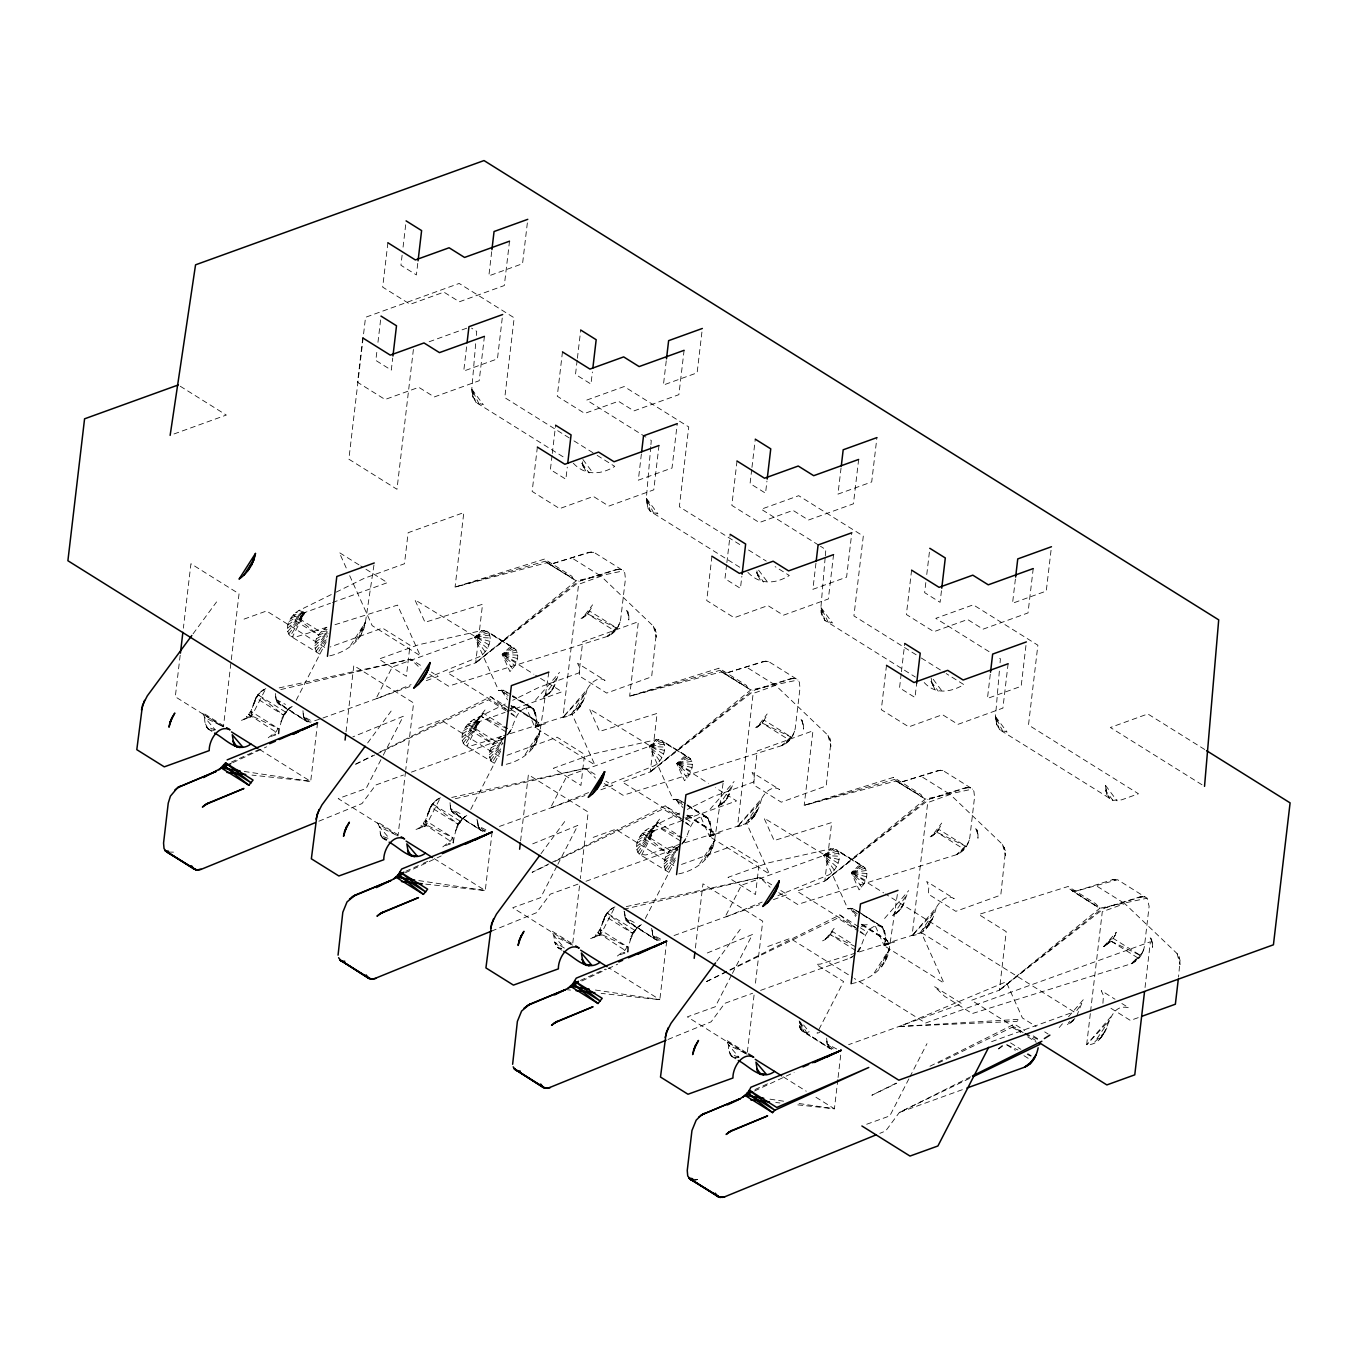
<?xml version="1.0" encoding="UTF-8"?>
<svg xmlns="http://www.w3.org/2000/svg" width="1358" height="1358" viewBox="0 0 1358 1358"><rect width="100%" height="100%" fill="white"/><g stroke="black" fill="none" stroke-linecap="round" stroke-linejoin="round"><path stroke-width="0.75" stroke-dasharray="5 3.75" d="M628.856 615.564L628.822 619.978L627.854 611.83L625.919 609.012L628.856 615.564L627.854 611.83M803.427 724.697L803.393 729.11L802.425 720.962L800.473 718.144L803.427 724.697L802.425 720.962M977.998 833.829L977.964 838.226L976.996 830.094L975.044 827.277L977.998 833.829L976.996 830.094M1152.552 942.961L1152.535 947.358L1151.567 939.227L1149.615 936.409L1152.552 942.961L1151.567 939.227M426.802 678.219L477.812 657.357C488.184 654.505 497.452 630.672 481.784 630.536L418.587 644.761L378.865 659.105L406.365 676.301L410.014 645.254L382.515 628.075L330.198 646.968M512.543 668.849L502.205 654.403L514.292 648.275L509.267 647.732L502.205 654.403L509.929 671.582C515.819 666.218 521.625 654.641 514.292 648.275L486.809 631.097L474.706 637.208L392.292 666.999L375.793 699.081L411.101 684.636M603.325 786.537L652.383 766.472C662.755 763.637 672.006 739.804 656.338 739.669L593.14 753.894L553.436 768.238L580.935 785.433L584.568 754.386L557.086 737.19L506.704 755.404M687.114 777.964L676.759 763.536L688.862 757.408L683.838 756.847L676.759 763.536L684.5 780.714C690.39 775.35 696.179 763.773 688.862 757.408L661.38 740.229L649.277 746.34L566.863 776.131L550.346 808.214L589.593 792.155M777.896 895.669L826.954 875.604C837.326 872.753 846.577 848.92 830.909 848.801L767.711 863.026L728.007 877.37L755.489 894.549L759.139 863.518L731.656 846.323L681.275 864.537M861.685 887.097L851.33 872.651L863.433 866.54L858.409 865.98L851.33 872.651L859.054 889.846C864.961 884.482 870.75 872.905 863.433 866.54L835.934 849.361L823.848 855.472L741.434 885.263L724.917 917.346L762.194 902.085M475.656 343.744L471.786 389.169L471.922 394.448L475.741 402.206L564.419 457.646M476.352 335.477L476.709 331.352L471.549 328.127M650.754 446.68L646.357 498.301L647.834 508.028L650.312 511.338L740.772 567.882M650.923 444.609L651.28 440.484L647.681 438.244M825.138 557.866L820.911 607.433L821.064 612.713L824.883 620.47L915.326 677.014M825.308 555.812L825.834 549.617L820.453 546.255M999.352 671.141L995.482 716.566L995.618 721.845L999.454 729.602L1112.847 800.32L1121.657 799.845L1138.462 793.768L1028.498 725.019L1037.868 645.203L973.262 604.819L935.798 618.348L989.643 652.01M1000.065 662.874L1000.405 658.749L996.823 656.491M180.19 655.201L175.301 696.773L223.408 726.853L239.042 593.819L190.935 563.74L183.364 628.177M243.54 719.197L251.332 716.752C251.892 706.143 255.015 693.225 265.829 688.591L251.332 716.752L240.756 720.589M271.023 736.392L278.831 733.948C279.867 723.746 283.347 710.574 293.311 705.787L287.879 709.283L283.381 715.055L255.881 697.859L260.397 692.088L265.829 688.591M317.568 722.897L310.693 781.41L252.028 775.112M362.79 337.955L357.578 382.294L385.078 399.49L418.79 387.302L434.254 396.96L479.204 380.715L484.416 336.377M387.896 242.776L382.684 287.115L410.167 304.311L443.896 292.123L459.36 301.782L504.31 285.536L509.522 241.198M376.777 352.384L375.827 360.447L391.291 370.106L392.717 358.02M377.965 342.301L381.038 316.108M346.035 731.792L353.81 665.556L413.613 702.935L405.787 769.46M402.121 255.185L400.933 265.268L416.397 274.927L417.823 262.841M403.071 247.122L406.144 220.913M413.392 349.447L396.977 489.27L348.87 459.191L365.54 317.297L459.191 283.449L514.173 317.806L504.786 397.639L572.193 439.771M405.55 771.548L397.979 835.985L338.193 798.606L366.1 788.506L382.311 757.017M466.592 346.867L463.74 371.057L497.452 358.868L502.664 314.53M491.681 251.688L488.846 275.878L522.558 263.69L527.77 219.334M418.094 828.329L425.903 825.885C426.463 815.258 429.586 802.357 440.399 797.723L425.903 825.885L415.327 829.704M445.594 845.508L453.385 843.08C454.438 832.861 457.918 819.706 467.882 814.902L462.45 818.416L457.935 824.187L430.452 806.991L434.95 801.22L440.399 797.723M505.787 709.182L447.75 672.889L475.673 662.806L482.548 604.276L425.02 622.303L414.92 599.829L488.948 644.914M492.139 832.013L485.264 890.542L424.511 884.024M537.361 447.088L532.149 491.426L559.632 508.622L593.361 496.434L608.825 506.093L653.775 489.848L658.986 445.509M562.467 351.909L557.255 396.247L584.738 413.426L618.45 401.255L633.914 410.914L678.881 394.669L684.092 350.33M552.061 455.473L550.397 469.579L565.862 479.238L567.288 467.152M552.299 453.453L555.609 425.224M520.606 840.925L528.381 774.688L588.184 812.067L580.358 878.592M577.167 360.277L575.503 374.401L590.968 384.059L592.394 371.973M577.405 358.274L580.715 330.045M572.787 943.029L580.121 880.663M641.383 453.979L638.311 480.189L672.023 468.001L677.235 423.645M666.252 360.821L663.417 385.01L697.129 372.822L702.341 328.466M592.665 937.461L600.474 935.017C600.983 924.374 604.174 911.49 614.953 906.855L600.474 935.017L589.898 938.836M620.165 954.64L627.956 952.213C629.009 941.994 632.472 928.838 642.453 924.034L637.021 927.548L632.505 933.319L605.023 916.124L609.521 910.352L614.953 906.855M680.358 818.297L622.32 782.021L650.244 771.938L657.119 713.408L599.574 731.436L589.491 708.961L663.519 754.046M666.71 941.145L659.835 999.675L601.17 993.377M711.931 556.22L706.72 600.559L734.203 617.737L767.915 605.566L783.379 615.225L828.346 598.98L833.557 554.641M737.021 461.024L731.826 505.38L759.309 522.558L793.021 510.37L808.485 520.046L853.435 503.801L858.646 459.445M726.632 564.589L724.968 578.712L740.433 588.37L741.858 576.284M726.87 562.585L730.18 534.356M695.415 947.986L702.952 883.82L762.738 921.199L755.167 985.636M751.721 469.41L750.074 483.533L765.539 493.192L766.947 481.105M751.959 467.407L755.286 439.177M747.358 1052.161L754.199 993.954M815.954 563.112L812.882 589.321L846.594 577.133L851.806 532.777M841.06 467.933L837.971 494.125L871.7 481.954L876.912 437.599M854.929 927.429L796.891 891.154L824.815 881.07L831.69 822.541L774.145 840.568L764.045 818.093L838.09 863.179M837.835 1079.542L834.406 1108.807L796.688 1104.75M838.09 1077.454L841.026 1052.365M886.485 665.335L881.291 709.691L908.774 726.87L942.486 714.681L957.95 724.357L1002.9 708.112L1008.111 663.756M911.591 570.156L906.38 614.512L933.88 631.691L967.592 619.503L983.056 629.178L1028.006 612.933L1033.217 568.578M901.186 673.721L899.539 687.844L915.003 697.503L916.65 683.397M901.423 671.718L904.751 643.488M925.817 582.582L924.645 592.648L940.092 602.324L941.756 588.218M926.767 574.519L929.84 548.309M990.288 674.247L987.453 698.436L1021.165 686.265L1026.376 641.91M1015.394 579.068L1012.542 603.258L1046.254 591.069L1051.465 546.731M1023.117 1032.572L971.462 1000.286L999.369 990.186L1006.244 931.673L978.762 914.477L1068.135 886.485L1095.634 903.664L1099.895 908.213L1147.086 898.232L1149.123 906.312L1144.438 946.254C1143.266 953.74 1138.394 961.04 1131.163 963.79L972.226 1013.577L944.727 996.382L934.423 986.553L961.922 1003.732L848.614 1044.675M1090.321 1013.577L1086.655 1044.76C1111.879 1045.304 1104.071 1001.525 1128.736 1007.806L1121.878 1003.511M1090.559 1011.506L1102.289 911.727L1124.764 903.596L1177.097 953.588L1180.051 960.14L1178.557 977.064M1102.917 1003.273L1103.46 995.533L1101.253 990.61L1115.003 999.216M1145.032 987.521L1150.396 941.79L925.63 1023.032L854.369 978.473M373.959 565.013L365.438 622.202C362.739 641.214 345.17 652.977 327.431 656.338M548.836 672.108L540.009 731.334C537.361 749.48 521.082 761.566 503.852 764.792M723.084 783.277L714.563 840.466C711.931 858.612 695.635 870.699 678.423 873.924M897.349 894.447L889.134 949.598C886.435 968.594 868.865 980.374 851.126 983.718M319.877 654.166L290.205 635.968C283.211 627.719 290.782 614.987 298.947 610.506L332.54 593.938M326.158 639.703L317.687 653.164C310.71 644.914 318.281 632.166 326.446 627.685M494.448 763.298L464.759 745.101C457.782 736.851 465.353 724.12 473.518 719.638L505.244 703.987M500.712 748.835L492.258 762.279C485.281 754.046 492.852 741.298 501 736.817M669.002 872.43L639.329 854.233C632.353 845.983 639.924 833.235 648.089 828.77L679.815 813.119M675.282 857.967L666.829 871.412C659.835 863.179 667.406 850.431 675.571 845.949M429.62 674.366L448.513 686.18L607.45 636.393C614.699 633.643 619.571 626.361 620.725 618.875L625.427 578.915L624.765 572.957L621.404 569.528L593.921 552.333L588.727 552.333L553.3 563.434L546.85 562.721L455.066 587.097L463.808 512.577L408.13 532.709L404.48 563.74L364.267 578.287L334.408 593.005M604.191 783.498L623.084 795.313L782.021 745.525C789.27 742.775 794.124 735.493 795.296 728.007L799.998 688.048L799.336 682.072L795.975 678.661L768.492 661.465L763.298 661.465L727.871 672.566L721.421 671.854L629.62 696.23L638.379 621.709L582.684 641.842L579.051 672.872L538.837 687.403L512.713 700.304M778.745 892.63L797.655 904.445L956.592 854.657C963.824 851.907 968.695 844.608 969.867 837.139L974.552 797.18L973.89 791.205L970.546 787.793L943.046 770.597L937.869 770.597L902.442 781.699L895.974 780.986L804.191 805.345L812.95 730.842L757.255 750.957L753.605 782.004L713.391 796.535L687.267 809.436M508.826 733.643C514.75 725.104 514.699 711.694 526.174 707.739C537.7 704.157 536.97 720.792 535.035 727.464L594.838 764.843L572.091 714.24L503.512 735.73M683.397 842.775C689.304 834.236 689.27 820.826 700.745 816.871C712.271 813.289 711.541 829.908 709.606 836.596L769.392 873.975L746.662 823.372L645.814 854.963L639.329 854.233L654.149 830.689L736.562 800.914L715.462 787.708M857.967 951.907C863.875 943.369 863.824 929.941 875.299 925.986C886.825 922.421 886.095 939.04 884.177 945.711L943.963 983.09L921.233 932.505L820.385 964.095L816.09 964.367L843.573 981.545L817.024 1033.166L819.723 1032.538M361.432 633.914L365.438 622.202L349.023 647.834M536.003 743.03L540.009 731.334L523.594 756.966M710.557 852.162L714.563 840.466L698.165 866.098M885.127 961.294L889.134 949.598L872.736 975.231M1115.071 935.407L1116.293 932.216L1103.664 946.594L1111.251 941.281L1115.071 935.407L1103.664 946.594L1108.841 943.64M587.029 689.558C583.974 702.103 577.439 715.581 562.959 717.364L578.593 584.33L601.068 576.199L653.402 626.208L656.355 632.76L651.653 676.81L606.703 693.072L579.221 675.877L579.764 668.136L577.557 663.23L605.04 680.409C598.012 675.588 590.136 683.532 587.029 689.558L562.959 717.364L585.536 693.174L571.158 714.41L583.176 700.626L579.56 707.637M761.6 798.691C758.545 811.235 751.992 824.713 737.53 826.496L753.147 693.463L775.639 685.332L827.973 735.323L830.909 741.875L826.224 785.942L781.274 802.188L753.775 785.009L754.318 777.268L752.111 772.362L779.611 789.541C772.583 784.72 764.69 792.665 761.6 798.691L737.53 826.496L760.107 802.306L745.729 823.542L757.73 809.758L754.131 816.769M936.171 907.823C933.116 920.368 926.563 933.846 912.101 935.628L927.718 802.595L950.193 794.464L1002.543 844.455L1005.48 851.008L1000.795 895.075L955.845 911.32L928.346 894.141L928.889 886.401L926.682 881.478L954.182 898.673C947.154 893.853 939.261 901.797 936.171 907.823L912.101 935.628L934.677 911.439L920.283 932.657L932.301 918.874L928.702 925.901M357.918 639.38L365.438 622.202L353.691 644.133M532.489 748.513L540.009 731.334L528.262 753.266M707.06 857.645L714.563 840.466L702.833 862.398M881.631 966.777L889.134 949.598L877.404 971.513M620.08 622.015L617.16 628.279L607.45 636.393L612.628 633.439M794.651 731.147L791.731 737.411L782.021 745.525L787.199 742.571M969.222 840.279L966.285 846.543L956.592 854.657L961.77 851.704M1143.775 949.412L1140.856 955.676L1131.163 963.79L1136.34 960.819M253.352 704.564L257.952 694.77L263.062 690M427.906 813.697L432.506 803.902L437.632 799.132M602.477 922.829L607.077 913.034L612.203 908.247M268.256 737.767L276.2 731.606L279.85 725.138M442.81 846.9L450.754 840.738L454.421 834.27M617.381 956.032L625.325 949.87L628.992 943.403M298.947 610.506L305.007 612.441L290.205 635.968L292.377 636.97L305.007 612.441L330.52 603.207M296.163 700.253L326.192 641.893M383.262 755.167L403.275 716.26L352.825 736.902M473.518 719.638L479.578 721.556L464.759 745.101L466.948 746.102L479.578 721.556L505.091 712.339M470.734 809.385L500.746 751.025M546.629 695.72L552.061 690.458L558.053 675.978L543.658 697.214L552.061 690.458L555.677 683.43L549.498 693.412M556.882 866.149L540.671 897.638L512.747 907.738L572.55 945.117M557.832 864.299L577.846 825.392L529.331 845.236M641.519 855.234L654.149 830.689L648.089 828.77M645.305 918.5L675.316 860.157M721.2 804.853L726.632 799.573L732.607 785.111L718.229 806.346L726.632 799.573L730.248 792.563L724.069 802.544M731.453 975.282L715.242 1006.77L687.318 1016.853L747.121 1054.232M732.403 973.431L752.417 934.525L703.902 954.368M895.754 913.968L901.203 908.706L907.178 894.243L892.8 915.479L901.203 908.706L904.818 901.695L898.623 911.659M908.875 1078.846L889.813 1115.903L865.878 1124.543M909.826 1076.996L926.988 1043.657M1076.673 1016.09L1081.749 1003.375L1075.112 1013.17M1106.872 1028.006L1103.256 1035.034L1097.824 1040.296M254.319 701.203L257.952 694.77L285.435 711.965L281.802 718.382M280.834 721.76L287.879 709.283L283.381 715.055L257.952 694.77L250.789 711.303L246.239 717.109L251.332 716.752L250.789 711.303L278.271 728.499L278.831 733.948L273.722 734.288M428.89 810.336L432.506 803.902L460.006 821.081L456.373 827.514M455.405 830.875L462.45 818.416L457.935 824.187L432.506 803.902L425.36 820.436L420.793 826.224L425.903 825.885L425.36 820.436L452.842 837.631L453.385 843.08L448.293 843.42M603.444 919.451L607.077 913.034L634.576 930.213L630.944 936.647M629.976 940.008L637.021 927.548L632.505 933.319L607.077 913.034L599.913 929.568L595.364 935.356L600.474 935.017L599.913 929.568L627.413 946.747L627.956 952.213L622.864 952.552M576.98 710.59L583.176 700.626L574.111 712.899M751.551 819.723L757.73 809.758L748.682 822.031M926.122 928.855L932.301 918.874L923.253 931.164M591.375 608.028L587.556 613.884L579.968 619.214L585.145 616.243L589.661 611.1L617.16 628.279L587.556 613.884L582.565 618.06L592.58 604.836M765.946 717.16L762.127 723.016L754.539 728.346L759.716 725.376L764.231 720.232L791.731 737.411L762.127 723.016L757.136 727.192L767.151 713.969M940.517 826.292L936.68 832.148L929.11 837.462L934.287 834.508L938.802 829.365L966.285 846.543L936.68 832.148L931.707 836.307L941.722 823.084M483.414 713.34L476.166 721.234L473.399 722.609L478.865 719.129L483.414 713.34L507.485 728.38M507.383 734.797L512.492 727.175M657.985 822.473L650.737 830.366L647.953 831.741L653.436 828.261L657.985 822.473L682.039 837.513M681.954 843.929L687.063 836.307M832.556 931.605L825.308 939.498L822.524 940.873L828.007 937.393L832.556 931.605L851.449 943.42M857.543 951.534L861.634 945.44M1073.193 1020.792L1067.371 1024.611L1069.578 1021.335M193.074 633.813L216.567 601.934M367.645 742.945L391.138 711.066M540.959 853.741L565.692 820.198M716.769 961.192L740.263 929.33M1100.693 1037.987L1105.378 1031.622L1094.854 1041.79L1109.231 1020.554L1086.655 1044.76L1110.742 1016.938M288.575 634.135L305.007 612.441L296.061 612.339M316.058 651.314L327.448 636.291M463.146 743.25L479.578 721.556L470.632 721.471M589.661 611.1L587.556 613.884L615.038 631.08L607.45 636.393L618.858 625.206M490.628 760.446L500.746 747.087M512.611 695.619L533.236 708.52L536.97 721.115L535.035 727.464L540.501 723.984L512.883 706.16L536.97 721.115L538.481 722.931L535.035 727.464L526.174 707.739L531.233 707.45L534.729 710.319L512.39 696.365M637.7 852.383L654.149 830.689L645.186 830.604M764.231 720.232L762.127 723.016L789.609 740.212L782.021 745.525L793.428 734.339M665.199 869.578L675.316 856.219M687.182 804.751L707.807 817.652L711.541 830.247L709.606 836.596L715.072 833.116L685.756 814.172L711.541 830.247L713.052 832.047L709.606 836.596L700.745 816.871L705.804 816.582L709.283 819.451L686.944 805.498M938.802 829.365L936.68 832.148L964.18 849.327L956.592 854.657L967.999 843.471M861.753 913.883L882.36 926.767L886.112 939.38L884.177 945.711L889.643 942.248L860.327 923.304L886.112 939.38L887.606 941.179L884.177 945.711L875.299 925.986L880.357 925.698L883.854 928.583L852.875 908.519L847.816 908.808L823.848 855.472L830.909 848.801M485.01 709.996L476.166 721.234L478.865 719.129M507.502 734.882L510.914 730.536M659.564 819.129L650.737 830.366L653.436 828.261M682.072 843.997L685.484 839.651M834.135 928.261L825.308 939.498L828.007 937.393M857.764 951.686L860.055 948.784L830.468 934.711L856.236 950.821M1002.391 1045.405L997.095 1050.006L1002.459 1046.237M535.459 700.185L559.547 672.363M710.03 809.317L734.118 781.495M884.601 918.449L908.689 890.627M1059.172 1027.565L1063.178 1022.93M1068.525 1016.752L1083.243 999.76M287.607 631.572L305.007 612.441L293.345 614.902L318.468 635.188L327.244 631.708M315.107 648.751L327.142 635.51M462.178 740.704L479.578 721.556L467.916 724.035L493.039 744.32L501.798 740.84M489.678 757.883L503.054 743.166M636.749 849.836L654.149 830.689L642.47 833.167L667.61 853.452L678.134 849.276M664.232 867.015L674.943 855.234M283.381 715.055L290.561 707.179M457.935 824.187L465.132 816.311M632.505 933.319L639.703 925.443M1142.57 952.603L1131.163 963.79L1138.751 958.459L1111.251 941.281L1103.664 946.594L1113.373 938.497L1140.856 955.676L1111.251 941.281M1070.325 1023.1L1075.774 1017.838L1067.371 1024.611M510.897 694.549L503.733 690.254L498.675 690.543L474.706 637.208L481.784 630.536M685.467 803.681L678.304 799.387L673.245 799.675L649.277 746.34L656.338 739.669M287.387 628.465L305.007 612.441L290.985 618.009L318.468 635.188M314.869 645.644L328.093 633.626M461.958 737.598L479.578 721.556L465.539 727.141L493.039 744.32M489.44 754.776L502.664 742.758M636.512 846.73L654.149 830.689L640.11 836.273L667.61 853.452M664.011 863.909L675.758 853.231M616.226 569.528L621.404 569.528L616.226 569.528L580.8 580.613L475.673 662.806L576.199 580.817L623.39 570.852M790.797 678.644L795.975 678.661L790.797 678.644L755.371 689.745L650.244 771.938L750.77 689.949L797.944 679.985M965.351 787.776L970.546 787.793L965.351 787.776L929.924 798.877L824.815 881.07L925.341 799.081L972.515 789.1M1139.922 896.908L1145.117 896.908L1139.922 896.908L1104.495 908.01L999.369 990.186L1099.895 908.213L1069.102 888.573L1098.045 907.297L1072.413 891.018L1077.013 890.831L1117.617 879.729L1147.086 898.232M543.658 697.214L552.061 690.458M718.229 806.346L726.632 799.573M892.8 915.479L901.203 908.706M475.673 662.806L578.389 581.054M650.244 771.938L752.96 690.187M824.815 881.07L927.531 799.319M999.369 990.186L1102.085 908.451M505.651 736.104L500.881 739.804L411.423 772.125M680.222 845.236L675.452 848.937L585.994 881.257M287.896 625.019L305.007 612.441L289.118 621.455M315.396 642.198L327.838 633.049M462.467 734.152L479.578 721.556L463.689 730.587M489.966 751.33L502.409 742.181M637.038 843.284L654.149 830.689L638.26 839.719M664.52 860.463L676.963 851.313M485.061 651.653L474.706 637.208L484.466 630.367M511.966 647.545L502.205 654.403L514.767 665.607M659.632 760.786L649.277 746.34L659.037 739.499M686.537 756.678L676.759 763.536L689.338 774.739M834.185 869.918L823.848 855.472L833.608 848.614M861.108 865.81L851.33 872.651L863.909 883.871M510.285 708.536L513.018 706.788L518.128 706.449M504.989 737.19L500.881 739.804L503.665 738.413M679.56 846.323L675.452 848.937L678.219 847.545M760.565 990.389L850.023 958.069L855.489 954.589M316.618 638.633L327.21 632.624M491.189 747.766L501.781 741.757M665.743 856.898L678.1 849.887M355.66 764.13L372.533 755.693M380.036 751.959L490.679 696.688L509.573 708.503M548.971 863.892L532.098 872.328L547.393 865.046M550.856 862.958L665.233 805.82L684.143 817.635M858.714 926.767L839.804 914.952L704.802 982.394L837.699 918.076L858.324 930.96M896.246 1083.09L871.853 1095.261L896.535 1083.311M929.992 1066.234L1014.375 1024.085L1024.679 1030.518M970.614 1076.86L899.352 1112.457L885.722 1130.942L879.831 1133.353M850.023 958.069L852.79 956.677M355.745 764.198L374.723 754.997M376.624 754.08L488.574 699.811L509.182 712.712M554.981 861.362L663.128 808.944L683.753 821.828M938.276 1063.076L1012.27 1027.208L1023.372 1032.47M969.561 1078.422L899.352 1112.457L964.944 1088.743M232.693 762.721L266.643 746.798M405.38 872.753L441.214 855.93M581.818 980.985L606.347 969.476M608.231 968.594L617.669 964.163M754.505 1091L794.124 1072.413M231.301 762.144L261.975 748.19M405.855 871.276L421.201 864.299M423.119 863.433L428.873 860.819M580.426 980.408L605.362 969.069M754.997 1089.54L768.424 1083.429M510.71 708.978L515.446 707.043M542.928 724.221L535.035 727.464L545.61 723.644M318.875 821.2L362.009 803.563L375.657 785.06L403.479 775.011M685.264 818.11L690.017 816.175M717.499 833.354L709.606 836.596L720.181 832.76M491.477 931.13L536.58 912.678L550.211 894.192L578.05 884.126M861.413 926.597L864.571 925.29M892.07 942.486L884.177 945.711L894.752 941.892M668 1039.464L711.151 1021.81L724.782 1003.324L752.621 993.258M899.488 1026.478L1019.586 1019.298L1016.87 1021.386L899.488 1026.478L1006.142 981.783L1022.387 1017.94L1036.12 1026.529M174.011 433.966L226.328 415.056L178.221 384.976M429.145 341.758L469.834 327.057M244.05 619.112L266.524 610.998L326.327 648.377M332.489 602.511L387.42 582.65L360.702 565.947M275.47 693.514L275.946 699.438L278.356 703.699L305.839 720.894L310.303 722.184L320.929 718.721M322.915 718.009L410.388 686.401M426.293 680.647L438.21 676.335L431.335 672.04M418.62 728.244L441.095 720.13L500.898 757.509M507.043 711.643L561.991 691.782L535.612 675.282M499.472 826.428L584.942 795.533M600.847 789.779L612.781 785.467L605.906 781.173M593.191 837.377L615.666 829.263L675.452 866.642M674.043 935.543L759.512 904.666M773.432 899.624L787.351 894.599L778.762 889.235M767.762 946.509L790.237 938.395L852.586 977.37M991.595 1041.654L1074.008 1011.863L885.45 893.988M1138.225 1017.634L1130.416 1020.452L1109.792 1007.568M487.284 648.428L474.706 637.208L488.608 632.692L514.292 648.275M661.855 757.56L649.277 746.34L663.179 741.824L688.862 757.408M836.409 866.676L823.848 855.472L837.75 850.94L863.433 866.54M326.938 627.226L296.689 636.698L292.377 636.97M335.002 624.697L397.521 605.108L420.267 655.71L372.16 625.631L349.685 575.639M501.509 736.359L471.243 745.831L466.948 746.102M1077.013 890.831L1112.44 879.729L1117.617 879.729L1112.44 879.729M553.3 563.434L591.477 551.891M580.8 580.613L618.976 569.07M727.871 672.566L766.048 661.023M755.371 689.745L793.53 678.202M902.442 781.699L940.619 770.156M929.924 798.877L968.101 787.334M1104.495 908.01L1142.672 896.467M694.855 1180.238L697.401 1179.542L693.938 1179.508M280.75 689.592L410.727 659.156L422.745 666.676M455.32 798.725L585.281 768.288L597.316 775.808M623.695 909.3L759.852 877.421L771.887 884.941M279.205 687.895L410.727 659.156L421.031 669.002M451.705 797.469L585.281 768.288L595.585 778.134M450.041 802.646L450.516 808.57L452.927 812.831L482.429 831.079L487.539 830.74L477.999 825.749L477.524 819.825M626.276 906.601L759.852 877.421L770.156 887.266M624.612 911.778L625.087 917.702L627.481 921.963L657 940.211L662.11 939.855L652.57 934.881L652.095 928.957M826.666 1038.089L827.141 1044.013L833.999 1049.581L829.551 1048.274L800.541 1029.279L799.421 1023.881C798.589 1029.296 803.919 1034.304 809.181 1031.808L801.899 1022.897M573.297 463.197C584.992 475.843 600.864 475.045 614.75 466.388L597.028 455.286M747.868 572.329C759.563 584.975 775.435 584.178 789.321 575.503L775.129 566.642M924.204 682.565C935.407 694.821 950.77 692.308 963.891 684.636L946.153 673.551M326.667 630.859L320.827 632.081L293.345 614.902M503.173 739.567L495.398 741.213L467.916 724.035M677.744 848.699L669.969 850.346L642.47 833.167M204.023 714.749L223.408 726.853L204.769 717.55C204.056 723.644 207.485 733.082 215.209 729.806L204.769 717.55L202.563 712.644L226.616 727.684M745.253 1053.316L728.465 1044.947C727.769 1051.041 731.181 1060.479 738.922 1057.203L728.465 1044.947L726.258 1040.024L746.883 1052.925M498.675 690.543L503.733 690.254L507.23 693.14L505.736 691.324L501.34 690L507.553 699.828M673.245 799.675L678.304 799.387L681.801 802.272L680.307 800.456L675.911 799.115L681.071 807.314M489.966 641.366L474.706 637.208L489.797 635.035M517.279 652.23L502.205 654.403L533.847 674.196M664.537 750.499L649.277 746.34L664.351 744.167M691.85 761.363L676.759 763.536L708.418 783.311M839.091 859.614L823.848 855.472L838.921 853.299M866.421 870.495L851.33 872.651L883.651 892.868M692.495 1180.221L697.401 1179.542M692.682 815.581L687.589 815.92L685.552 814.868L713.052 832.047M867.253 924.713L862.143 925.053L860.123 924L887.606 941.179M847.816 908.808L852.875 908.519L860.038 912.814M588.727 552.333L593.921 552.333M763.298 661.465L768.492 661.465M937.869 770.597L943.046 770.597M323.543 629.535L327.125 629.569M498.114 738.667L501.696 738.701M672.685 847.799L678.049 847.85M168.494 852.094L173.705 852.145M474.706 637.208L490.255 637.988M517.737 655.184L502.205 654.403L516.447 662.093M649.277 746.34L664.809 747.121M692.308 764.316L676.759 763.536L691.001 771.225M823.848 855.472L839.38 856.253M866.879 873.449L851.33 872.651L865.572 880.357M565.556 989.558L571.837 990.237M775.741 1102.509L779.933 1102.951M479.187 404.192L471.786 389.169L475.741 402.206L483.346 404.701L471.786 389.169L473.28 398.896M653.741 513.324L646.357 498.301L650.312 511.338L657.917 513.833L646.357 498.301L647.834 508.028M828.312 622.439L820.911 607.433L824.883 620.47L832.488 622.966L820.911 607.433L822.405 617.16M1002.883 731.572L995.482 716.566L999.454 729.602L1007.059 732.081L995.482 716.566L996.976 726.275M380.087 832.997L382.294 837.92L386.928 839.533L382.294 837.92L380.834 835.815L379.34 826.683L377.134 821.777L397.741 834.661M564.351 948.071L554.658 942.129L556.865 947.052L561.499 948.665L554.658 942.129L553.894 935.815L551.688 930.892L572.312 943.793M244.219 771.463L310.693 781.41L259.701 749.531M418.79 880.595L485.264 890.542L434.271 858.663M595.432 990.033L659.835 999.675L608.825 967.796M770.003 1099.165L784.551 1101.338M799.081 1103.511L834.406 1108.807L815.055 1096.704M517.449 658.545L502.205 654.403L516.108 649.871L488.608 632.692M692.02 767.677L676.759 763.536L690.679 759.003L663.179 741.824M866.591 876.81L851.33 872.651L865.233 868.135L837.75 850.94M528.822 707.179L533.236 708.52L535.612 712.763M703.393 816.311L707.807 817.652L710.166 821.896M877.964 925.443L882.36 926.767L884.737 931.028M215.209 729.806L206.263 726.683L209.811 730.061M205.516 723.882L207.723 728.788L212.357 730.417M387.998 838.31L380.834 835.815L384.365 839.193M738.922 1057.203L729.959 1054.063L733.507 1057.458M729.212 1051.262L731.436 1056.185L736.07 1057.797M1025.222 1033.353L1038.174 1039.515M507.213 728.771L481.343 716.447L507.111 732.573M681.784 837.903L655.897 825.579L679.951 840.619M1006.889 1044.726L1017.974 1050.006M1027.225 1054.402L1030.926 1056.168M251.332 716.752L248.701 714.427L278.271 728.499M425.903 825.885L423.272 823.542L452.842 837.631M600.474 935.017L597.843 932.674L627.413 946.747M396.112 835.051L379.34 826.683L389.78 838.938M570.683 944.183L553.894 935.815L563.044 946.543M513.018 706.788L510.981 705.736L538.481 722.931M275.708 696.484L276.845 701.899L280.376 704.768L278.356 703.699L275.946 699.438L285.486 704.412M302.97 710.692L303.428 716.617L312.985 721.607M460.056 813.544L450.516 808.57L450.279 805.617L451.416 811.015L454.947 813.883L452.927 812.831L450.516 808.57L457.374 814.138M624.086 911.116L625.97 920.147L629.518 923.016L627.481 921.963L625.087 917.702L634.627 922.676M836.681 1048.987L827.141 1044.013L826.903 1041.06L829.551 1048.274L802.052 1031.095L799.183 1020.91M512.424 696.213L533.236 708.52L535.833 715.7M686.995 805.345L707.807 817.652L710.404 824.832M1204.733 749.514L1147.833 713.952L1110.369 727.481L1204.529 786.35M645.899 437.123L586.673 400.101L624.137 386.555L688.744 426.938L679.356 506.772L741.434 545.577M818.67 545.118L761.244 509.233L798.708 495.687L863.298 536.071L853.927 615.904L919.553 656.916M573.959 440.875L595.245 454.183M748.53 550.007L766.268 561.092M921.318 658.036L944.387 672.448M573.568 559.021L601.068 576.199M748.139 668.153L775.639 685.332M922.71 777.285L950.193 794.464M1097.281 886.418L1124.764 903.596M358.919 564.826L339.313 552.57L346.222 567.95M921.233 932.505L948.716 949.683M1044.726 1031.893L1048.155 1034.049M511.287 709.572L518.162 713.884M685.858 818.704L692.733 822.999M860.429 927.837L867.304 932.131M1033.268 1035.899L1038.429 1039.125M1024.9 1033.693L1035.594 1040.381M510.897 713.782L516.057 717.007L511.304 713.188M685.467 822.914L690.628 826.122L685.858 822.32M860.038 932.046L865.199 935.255L860.429 931.452M1012.27 1027.208L1020.86 1032.572M1027.734 1036.867L1036.324 1042.248M1010.556 1042.876L1020.876 1049.327M1027.734 1053.621L1031.18 1055.777M1006.753 1044.913L1015.343 1050.294M1023.932 1055.658L1029.092 1058.884M307.876 721.947L276.845 701.899L305.839 720.894L303.428 716.617L310.303 722.184M482.429 831.079L451.416 811.015L480.409 830.027L477.999 825.749L476.998 819.18M657 940.211L625.97 920.147L654.98 939.142L652.57 934.881L659.428 940.449M831.571 1049.344L800.541 1029.279L799.455 1022.574M248.701 714.427L278.831 733.948M423.272 823.542L453.385 843.08M597.843 932.674L627.956 952.213M783.396 1076.928L806.262 1091.221M727.718 1042.146L745.355 1053.146M207.723 728.788L212.883 732.013M382.294 837.92L387.454 841.145M562.008 950.277L556.865 947.052L554.658 942.129L558.936 948.325M731.436 1056.185L736.579 1059.393M839.804 914.952L858.85 930.179M665.233 805.82L684.279 821.047M490.679 696.688L509.708 711.931M625.087 917.702L631.945 923.27M484.857 831.317L477.999 825.749L480.409 830.027M275.946 699.438L282.803 705.006M857.254 913.849L850.464 908.247L854.878 909.588L882.36 926.767L884.975 933.965M682.684 804.717L675.911 799.115L682.921 807.654M508.113 695.585L501.34 690L507.179 697.095M652.57 934.881L654.98 939.142M303.428 716.617L305.839 720.894M856.321 915.36L850.464 908.247L855.642 916.446M1112.847 800.32L1105.582 790.577L1109.418 798.351L1106.94 795.024L1105.446 785.297L1117.023 800.83M933.201 679.289L942.452 691.697M931.028 681.461L934.847 689.219L931.028 681.461L938.276 691.188M758.63 570.156L767.881 582.565M756.457 572.329L760.276 580.087L756.457 572.329L763.705 582.056M582.905 459.462L593.31 473.433M581.886 463.197L585.705 470.954L581.886 463.197L589.134 472.924M800.32 1021.929L806.516 1032.386M829.551 1048.274L827.141 1044.013L828.041 1046.475M799.998 1022.778L804.089 1032.148L799.726 1021.861M1177.097 953.588L1180.017 964.553L1179.05 956.405M1002.543 844.455L1005.446 855.421L1004.496 847.273M827.973 735.323L830.892 746.289L829.925 738.141M653.402 626.208L656.321 637.157L655.354 629.009M651.568 928.312L653.47 937.343M477.761 822.795L478.899 828.21M303.207 713.663L304.328 719.078M1105.446 785.297L1106.94 795.024M931.181 678.117L932.369 685.892M756.915 570.937L757.798 576.76M582.344 461.805L583.244 467.644M544.439 559.089L455.066 587.097L545.39 561.177L576.199 580.817L546.85 562.721L572.889 578.372L571.922 576.284L544.439 559.089M719.01 668.221L629.62 696.23L719.961 670.309L750.77 689.949L721.421 671.854L747.46 687.504L746.493 685.417L719.01 668.221M893.581 777.353L804.191 805.345L894.532 779.441L925.341 799.081L895.974 780.986L922.031 796.62L921.064 794.549L893.581 777.353"/><path stroke-width="1.5" d="M338.057 955.149L342.81 912.27L347.02 901.933L355.134 895.092L390.985 880.425L403.479 873.635M512.628 1064.282L517.381 1021.403L521.591 1011.065L529.705 1004.224L565.556 989.558L578.05 982.768M1204.529 786.35L1218.703 619.859L484.008 160.567L195.552 264.827L170.14 435.375M191.834 635.476L147.309 695.873L142.505 705.226L136.802 749.667L164.284 766.846L209.234 750.601C208.877 740.382 218.485 724.052 230.045 729.823L226.616 727.684M180.427 653.13L182.872 632.336M327.431 656.338L336.801 576.505L374.265 562.976M365.166 746.289L321.88 805.005L317.076 814.359L311.355 858.799L338.855 875.978L383.805 859.733C383.448 849.514 393.039 833.184 404.616 838.955L401.187 836.8M345.068 740.076L345.798 733.863M392.954 356L396.502 325.767L381.038 316.108M418.06 260.821L421.608 230.588L406.144 220.913M467.05 342.827L468.951 326.701L502.664 314.53M491.919 249.668L494.057 231.522L527.77 219.334M501.985 765.471L511.372 685.637L548.836 672.108M539.737 855.421L496.451 914.138L491.63 923.491L485.926 967.915L513.426 985.11L558.376 968.865C558.019 958.646 567.61 942.316 579.187 948.088L575.741 945.932M519.622 849.208L520.352 842.995M567.763 463.112L571.073 434.899L555.609 425.224M592.869 367.933L596.179 339.721L580.715 330.045M641.621 451.959L643.522 435.833L677.235 423.645M666.489 358.801L668.628 340.654L702.341 328.466M676.556 874.586L685.926 794.769L723.39 781.223M715.53 962.873L671.022 1023.27L666.201 1032.623L660.497 1077.047L687.98 1094.242L732.947 1077.997C732.59 1067.761 742.181 1051.448 753.758 1057.22L748.597 1053.995M694.193 958.341L694.923 952.128M742.096 574.264L745.644 544.032L730.18 534.356M767.185 479.085L770.75 448.853L755.286 439.177M816.192 561.092L818.093 544.965L851.806 532.777M841.298 465.913L843.182 449.787L876.912 437.599M851.126 983.718L860.497 903.902L897.961 890.356M916.65 683.397L920.215 653.164L904.751 643.488M941.756 588.218L945.304 557.968L929.84 548.309M990.525 672.244L992.647 654.098L1026.376 641.91M1015.631 577.065L1017.753 558.919L1051.465 546.731M1144.539 991.68L1134.762 1074.84L1106.855 1084.923L1039.159 1042.605M1178.303 979.152L1175.366 1004.207L1142.129 1016.208M169.988 722.405L168.952 727.192L171.991 717.601L174.809 713.052L169.988 722.405L171.991 717.601M344.559 831.537L343.506 836.324L346.562 826.716L349.379 822.184L344.559 831.537L346.562 826.716M519.129 940.67L518.077 945.44L521.133 935.849L523.933 931.316L519.129 940.67L521.133 935.849M693.7 1049.802L692.648 1054.572L695.703 1044.981L698.504 1040.449L693.7 1049.802L695.703 1044.981M255.474 553.453C253.623 563.723 247.648 573.161 239.059 579.102L255.474 553.453L251.468 565.166M430.045 662.585C428.194 672.855 422.219 682.293 413.63 688.217L430.045 662.585L426.039 674.298M592.869 793.649L604.599 771.717C602.765 781.97 596.79 791.408 588.201 797.35L604.599 771.717L600.592 783.43M779.169 880.85C777.336 891.103 771.344 900.541 762.772 906.482L779.169 880.85L775.163 892.545M966.93 1088.03L1024.594 1067.184C1032.436 1063.976 1036.612 1055.675 1038.157 1047.765M141.453 709.996L144.508 700.405M316.024 819.129L319.062 809.538M490.594 928.261L493.633 918.67M665.148 1037.393L668.204 1027.802M597.096 788.896L604.599 771.717M988.726 1047.239L937.92 1145.982L909.996 1156.065L861.889 1125.986M247.954 570.649L254.031 559.309L243.744 575.385M422.525 679.764L428.585 668.442L418.298 684.517M771.667 898.028L777.727 886.706L767.44 902.781M1032.521 1061.022L1024.594 1067.184L1030.06 1063.704L1036.188 1054.572M218.927 769.952L225.581 762.873L253.063 780.069L248.87 785.23L221.371 768.034L203.598 777.574M393.497 879.084L398.2 874.773L401.696 869.001L492.139 832.013L475.164 839.991M568.068 988.217L572.753 983.905L576.267 978.133L666.71 941.145L653.504 947.341M727.294 1104.954C736.053 1100.744 746.934 1097.162 750.838 1087.266L841.281 1050.277L826.19 1057.356M1030.06 1063.704L1034.609 1057.916M177.694 787.538L216.414 771.293L177.694 787.538L170.429 796.128L168.239 803.138L163.554 843.08L164.029 848.58L166.762 852.077L196.282 870.02L201.205 869.324L314.954 822.812M701.39 1114.935L740.127 1098.69L701.39 1114.935L696.162 1120.197L691.952 1130.535L687.25 1170.477L687.725 1175.96L690.458 1179.474L719.995 1197.4L724.9 1196.721L875.91 1134.948M414.631 879.967L395.942 877.166L423.424 894.362L427.634 889.184L400.152 872.006L425.682 891.951L398.2 874.773L403.937 872.159M589.202 989.099L570.513 986.298L597.995 1003.494L602.205 998.317L574.706 981.138L600.253 1001.084L572.753 983.905L578.508 981.291M742.639 1097.349L745.084 1095.431L772.566 1112.609L774.824 1110.216L868.764 1067.473L776.776 1107.449L749.276 1090.27L774.824 1110.216L747.324 1093.037L751.161 1091.289M205.177 804.734L202.41 807.059L208.063 803.138L243.914 788.489L205.177 804.734L208.063 803.138M379.748 913.866L376.981 916.192L382.633 912.27L418.485 897.604L379.748 913.866L382.633 912.27M554.319 1022.981L551.552 1025.324L557.204 1021.403L593.039 1006.736L554.319 1022.981L557.204 1021.403M728.89 1132.114L726.123 1134.456L731.758 1130.535L767.61 1115.869L728.89 1132.114L731.758 1130.535M1044.353 1038.581L1049.87 1035.119M174.927 789.881L180.58 785.959M349.498 899.013L355.134 895.092M524.052 1008.128L529.705 1004.224M698.623 1117.261L704.276 1113.339M972.481 1075.926L1041.875 1041.263M376.336 887.589L390.985 880.425L352.265 896.67M554.556 994.939L565.556 989.558L526.819 1005.803M973.346 1076.588L1039.753 1044.387M230.809 763.62L221.371 768.034L240.077 770.835M293.056 734.406L298.709 731.741M302.478 729.976L317.568 722.897L227.142 759.886M752.621 1091.883L745.084 1095.431L763.773 1098.232M248.87 785.23L223.629 765.64L227.465 763.892M292.649 734.237L317.568 722.897L279.239 739.55M465.302 844.235L492.139 832.013L442.318 853.673M637.954 954.233L666.71 941.145L628.381 957.814M814.427 1062.499L841.281 1050.277L812.525 1062.771M269.665 743.709L275.402 741.213M618.79 961.973L622.626 960.31M802.951 1066.947L808.689 1064.434M375.759 978.456L370.853 979.152L339.704 959.766L368.816 978.388L373.212 979.169L491.477 931.13M550.329 1087.588L545.424 1088.284L514.275 1068.899L543.387 1087.52L547.783 1088.301L666.048 1040.262M509.522 241.198L464.555 257.443L449.108 247.767L415.378 259.955L387.896 242.776M178.221 384.976L84.569 418.824L67.9 560.735L898.809 1080.187L1273.431 944.795L1290.1 802.884L1206.515 750.635M484.416 336.377L439.466 352.622L424.002 342.946L390.289 355.134L362.79 337.955M684.092 350.33L639.126 366.575L623.661 356.899L589.949 369.087L562.467 351.909M658.986 445.509L614.037 461.754L598.572 452.078L564.843 464.266L537.361 447.088M858.646 459.445L813.697 475.69L798.232 466.032L764.52 478.22L737.021 461.024M257.935 748.428L250.907 744.031C237.361 754.063 225.903 738.922 214.598 733.082M833.557 554.641L788.591 570.886L773.126 561.21L739.414 573.399L711.931 556.22M1033.217 568.578L988.268 584.823L972.803 575.164L939.091 587.352L911.591 570.156M432.506 857.56L425.478 853.163C411.932 863.196 400.474 848.037 389.169 842.215M1008.111 663.756L963.161 680.019L947.697 670.343L913.985 682.531L886.485 665.335M607.077 966.692L600.032 962.296C586.486 972.328 575.028 957.169 563.74 951.347M781.648 1075.825L774.603 1071.428C761.057 1081.46 749.599 1066.302 738.294 1060.479M201.205 869.324L196.282 870.02L165.133 850.634L168.562 851.245M724.9 1196.721L719.995 1197.4L688.846 1178.031L692.274 1178.625M338.6 957.713L341.316 961.209L344.796 961.243M520.284 1071.106L515.887 1070.342L513.171 1066.845M722.354 1197.433L717.941 1196.653L688.846 1178.031L690.458 1179.474L693.938 1179.508M226.888 772.413L245.747 774.45M401.459 881.546L422.406 883.803M576.03 990.678L594.889 992.698M750.601 1099.81L769.46 1101.83M198.641 870.037L194.245 869.256L165.133 850.634L168.799 852.824M373.212 979.169L368.816 978.388L339.704 959.766M547.783 1088.301L543.387 1087.52L514.275 1068.899M239.857 747.596L235.223 745.966L233.763 743.861L232.252 734.746L242.709 747.002L235.223 745.966L233.016 741.061L237.294 747.24M414.411 856.728L409.776 855.099L408.317 852.994L406.823 843.861L417.279 856.134L409.776 855.099L407.57 850.193L411.864 856.372M588.982 965.861L584.347 964.231L582.888 962.126L581.394 952.993L591.833 965.266L584.347 964.231L582.141 959.325L586.435 965.504M763.552 1074.993L758.918 1073.363L757.458 1071.258L755.965 1062.126L766.404 1074.382L758.918 1073.363L756.712 1068.457L761.006 1074.636M341.316 961.209L343.37 961.956M690.458 1179.474L692.495 1180.221M231.505 731.928L250.907 744.031M406.076 841.06L425.478 853.163M580.647 950.193L600.032 962.296M755.218 1059.325L774.603 1071.428M223.629 765.64L251.111 782.819L225.581 762.873M747.324 1093.037L772.566 1112.609M572.753 983.905L597.995 1003.494M398.2 874.773L423.424 894.362M716.328 1195.21L717.941 1196.653L715.225 1193.156M541.757 1086.077L543.387 1087.52L540.654 1084.024M367.203 976.945L368.816 978.388L366.083 974.891M192.632 867.813L194.245 869.256L191.529 865.759"/></g></svg>
